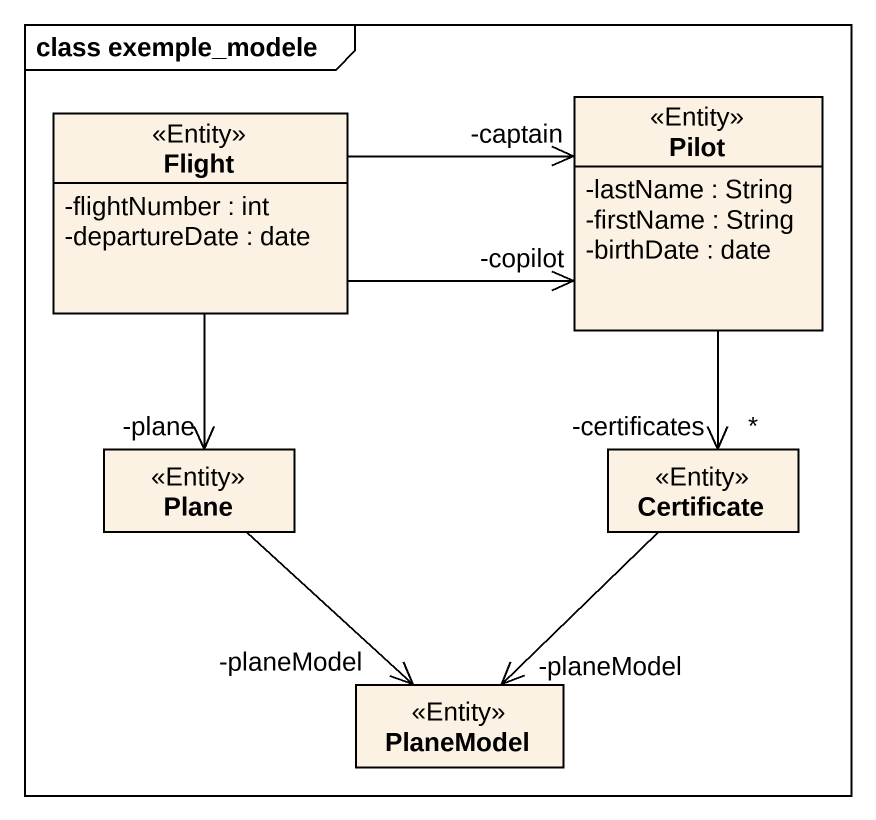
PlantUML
@startuml
mainframe class exemple_modele
hide circle
hide empty members
skinparam classAttributeIconSize 0
class Pilot <<Entity>> {
  -lastName : String
  -firstName : String
  -birthDate : date
}
class Flight <<Entity>> {
  -flightNumber : int
  -departureDate : date
}
class Plane <<Entity>>
class Certificate <<Entity>>
class PlaneModel <<Entity>>
Pilot --> "*\n-certificates" Certificate
Flight -right-> "-captain" Pilot
Flight -right-> "-copilot" Pilot
Flight --> "-plane" Plane
Plane --> "-planeModel" PlaneModel
Certificate --> "-planeModel" PlaneModel
@enduml
